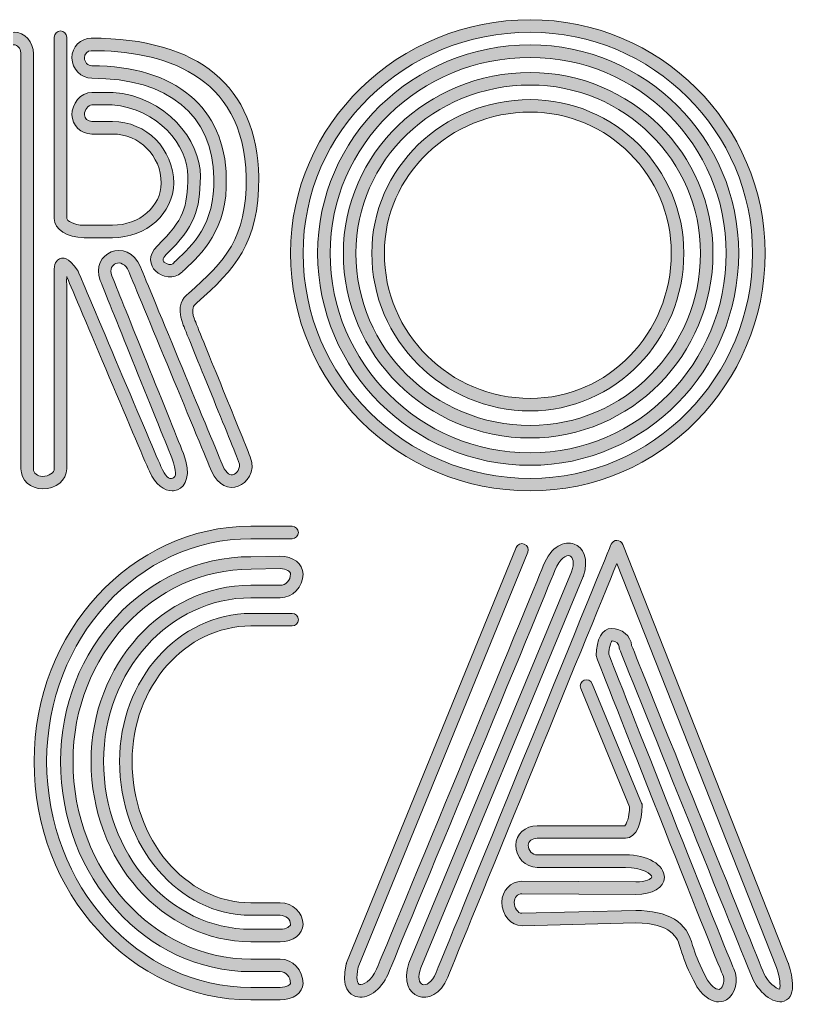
# Model space of a CAD drawing. Header units: inches. Extents: x 35 to 175, y -89 to -7.
# Drawn here: x 151.12 to 175.13, y -74.04 to -43.65 of the extents above; entities that cross this region are included whole.
import ezdxf

# ---------------------------------------------------------------- set-up
doc = ezdxf.new("R2010")
doc.units = ezdxf.units.IN
doc.header["$MEASUREMENT"] = 0
doc.layers.add('Livello 2', color=7, linetype='Continuous')

msp = doc.modelspace()

# ---------------------------------------------------------------- hatches: boundary and pattern name
at = {"layer": 'Livello 2', "true_color": 0x1c1c1b}
h = msp.add_hatch(color=250, dxfattribs=at)
h.dxf.hatch_style = 2
edge = h.paths.add_edge_path()
edge.add_spline(control_points=[(166.863, -58.18), (162.786, -58.18), (159.47, -54.891), (159.47, -50.849), (159.47, -46.879), (162.786, -43.649), (166.863, -43.649), (170.857, -43.649), (174.106, -46.879), (174.106, -50.849), (174.106, -54.891), (170.857, -58.18), (166.863, -58.18)], knot_values=[0, 0, 0, 0, 1, 1, 1, 2, 2, 2, 3, 3, 3, 4, 4, 4, 4], degree=3, periodic=1)
edge = h.paths.add_edge_path()
edge.add_spline(control_points=[(166.863, -44.035), (162.999, -44.035), (159.856, -47.092), (159.856, -50.849), (159.856, -54.679), (162.999, -57.794), (166.863, -57.794), (170.644, -57.794), (173.72, -54.679), (173.72, -50.849), (173.72, -47.092), (170.644, -44.035), (166.863, -44.035)], knot_values=[0, 0, 0, 0, 1, 1, 1, 2, 2, 2, 3, 3, 3, 4, 4, 4, 4], degree=3, periodic=1)
h = msp.add_hatch(color=250, dxfattribs=at)
h.dxf.hatch_style = 2
edge = h.paths.add_edge_path()
edge.add_spline(control_points=[(155.822, -58.179), (155.582, -58.179), (155.299, -57.994), (155.118, -57.577), (154.788, -56.818), (152.71, -51.906), (152.57, -51.574), (152.569, -51.572), (152.568, -51.571), (152.567, -51.569), (152.565, -51.803), (152.569, -51.905), (152.569, -51.906), (152.569, -51.906), (152.569, -57.5), (152.569, -57.5), (152.569, -57.847), (152.24, -58.119), (151.819, -58.119), (151.453, -58.119), (151.155, -57.842), (151.155, -57.501), (151.155, -57.501), (151.155, -44.68), (151.155, -44.68), (151.155, -44.677), (151.155, -44.673), (151.155, -44.67), (151.142, -44.531), (151.051, -44.42), (150.944, -44.42), (150.786, -44.42), (150.657, -44.547), (150.657, -44.704), (150.657, -44.704), (150.657, -57.501), (150.657, -57.501), (150.657, -57.843), (150.32, -58.12), (149.907, -58.12), (149.541, -58.12), (149.243, -57.843), (149.243, -57.501), (149.243, -57.501), (149.243, -44.217), (149.243, -44.217), (149.243, -44.111), (149.329, -44.024), (149.436, -44.024), (149.542, -44.024), (149.628, -44.111), (149.628, -44.217), (149.628, -44.217), (149.628, -57.501), (149.628, -57.501), (149.628, -57.63), (149.753, -57.735), (149.907, -57.735), (150.122, -57.735), (150.271, -57.612), (150.271, -57.501), (150.271, -57.501), (150.271, -44.685), (150.271, -44.685), (150.271, -44.678), (150.272, -44.671), (150.273, -44.663), (150.294, -44.313), (150.587, -44.034), (150.944, -44.034), (151.274, -44.034), (151.543, -44.335), (151.543, -44.704), (151.543, -44.713), (151.542, -44.722), (151.541, -44.731), (151.541, -44.731), (151.541, -57.5), (151.541, -57.5), (151.541, -57.629), (151.666, -57.733), (151.819, -57.733), (152.034, -57.733), (152.183, -57.611), (152.183, -57.501), (152.183, -57.501), (152.183, -51.914), (152.183, -51.914), (152.183, -51.914), (152.183, -51.914), (152.183, -51.914), (152.183, -51.914), (152.177, -51.746), (152.183, -51.343), (152.187, -51.116), (152.291, -51.038), (152.377, -51.013), (152.436, -50.996), (152.615, -50.943), (152.901, -51.375), (152.907, -51.385), (152.913, -51.395), (152.918, -51.406), (152.94, -51.458), (155.133, -56.643), (155.472, -57.424), (155.608, -57.737), (155.725, -57.838), (155.84, -57.791), (155.947, -57.747), (155.971, -57.585), (155.806, -57.166), (155.602, -56.647), (155.087, -55.371), (154.589, -54.138), (154.143, -53.035), (153.722, -51.993), (153.604, -51.691), (153.439, -51.267), (153.647, -50.927), (153.937, -50.811), (154.241, -50.689), (154.649, -50.808), (154.841, -51.272), (155.13, -51.972), (157.125, -56.787), (157.391, -57.427), (157.485, -57.654), (157.636, -57.711), (157.713, -57.68), (157.794, -57.646), (157.959, -57.495), (157.869, -57.271), (157.726, -56.911), (157.336, -55.953), (156.958, -55.026), (156.575, -54.084), (156.213, -53.194), (156.148, -53.025), (155.927, -52.454), (156.192, -52.199), (156.277, -52.135), (156.277, -52.135), (156.321, -52.095), (156.321, -52.095), (157.474, -51.074), (158.106, -50.399), (158.106, -48.511), (158.033, -45.282), (155.466, -44.604), (153.325, -44.604), (153.209, -44.604), (153.115, -44.704), (153.115, -44.828), (153.115, -44.961), (153.218, -45.069), (153.345, -45.069), (155.91, -45.069), (157.459, -46.363), (157.489, -48.531), (157.552, -50.104), (156.688, -50.908), (156.224, -51.34), (156.181, -51.38), (156.142, -51.417), (156.107, -51.45), (155.881, -51.671), (155.5, -51.599), (155.301, -51.396), (155.137, -51.229), (155.055, -50.925), (155.365, -50.618), (156.193, -49.796), (156.288, -49.458), (156.304, -48.477), (156.319, -47.523), (155.367, -46.386), (153.974, -46.276), (153.974, -46.276), (153.345, -46.276), (153.345, -46.276), (153.235, -46.276), (153.115, -46.435), (153.115, -46.58), (153.115, -46.695), (153.218, -46.789), (153.345, -46.789), (153.345, -46.789), (153.981, -46.789), (153.981, -46.789), (155.021, -46.789), (155.868, -47.64), (155.868, -48.687), (155.868, -49.616), (155.021, -50.372), (153.981, -50.372), (153.981, -50.372), (153.104, -50.372), (153.104, -50.372), (152.579, -50.372), (152.183, -50.115), (152.183, -49.775), (152.183, -49.775), (152.183, -44.188), (152.183, -44.188), (152.183, -44.082), (152.27, -43.995), (152.376, -43.995), (152.483, -43.995), (152.569, -44.082), (152.569, -44.188), (152.569, -44.188), (152.569, -49.775), (152.569, -49.775), (152.569, -49.847), (152.777, -49.987), (153.104, -49.987), (153.104, -49.987), (153.981, -49.987), (153.981, -49.987), (154.809, -49.987), (155.482, -49.404), (155.482, -48.687), (155.482, -47.853), (154.809, -47.174), (153.981, -47.174), (153.981, -47.174), (153.345, -47.174), (153.345, -47.174), (153.005, -47.174), (152.729, -46.907), (152.729, -46.58), (152.729, -46.254), (152.992, -45.89), (153.345, -45.89), (153.345, -45.89), (153.981, -45.89), (153.981, -45.89), (153.986, -45.89), (153.991, -45.89), (153.996, -45.89), (155.606, -46.014), (156.708, -47.356), (156.689, -48.483), (156.672, -49.558), (156.531, -50.004), (155.637, -50.891), (155.489, -51.038), (155.552, -51.102), (155.576, -51.126), (155.652, -51.203), (155.792, -51.219), (155.838, -51.174), (155.875, -51.139), (155.916, -51.1), (155.962, -51.058), (156.41, -50.641), (157.16, -49.942), (157.103, -48.541), (157.076, -46.578), (155.706, -45.455), (153.345, -45.455), (153.005, -45.455), (152.729, -45.174), (152.729, -44.828), (152.729, -44.491), (152.996, -44.218), (153.325, -44.218), (156.642, -44.218), (158.428, -45.701), (158.492, -48.507), (158.492, -50.573), (157.763, -51.332), (156.577, -52.384), (156.577, -52.384), (156.526, -52.429), (156.526, -52.429), (156.512, -52.442), (156.378, -52.55), (156.507, -52.886), (156.572, -53.052), (156.933, -53.94), (157.316, -54.88), (157.693, -55.808), (158.084, -56.767), (158.227, -57.128), (158.418, -57.608), (158.108, -57.935), (157.858, -58.037), (157.595, -58.144), (157.218, -58.018), (157.034, -57.575), (156.769, -56.935), (154.774, -52.12), (154.484, -51.419), (154.383, -51.175), (154.208, -51.118), (154.081, -51.169), (153.975, -51.211), (153.88, -51.337), (153.964, -51.551), (154.081, -51.851), (154.501, -52.892), (154.946, -53.994), (155.445, -55.228), (155.96, -56.504), (156.165, -57.025), (156.427, -57.691), (156.233, -58.046), (155.987, -58.147), (155.936, -58.168), (155.88, -58.179), (155.822, -58.179)], knot_values=[0, 0, 0, 0, 1, 1, 1, 2, 2, 2, 3, 3, 3, 4, 4, 4, 5, 5, 5, 6, 6, 6, 7, 7, 7, 8, 8, 8, 9, 9, 9, 10, 10, 10, 11, 11, 11, 12, 12, 12, 13, 13, 13, 14, 14, 14, 15, 15, 15, 16, 16, 16, 17, 17, 17, 18, 18, 18, 19, 19, 19, 20, 20, 20, 21, 21, 21, 22, 22, 22, 23, 23, 23, 24, 24, 24, 25, 25, 25, 26, 26, 26, 27, 27, 27, 28, 28, 28, 29, 29, 29, 30, 30, 30, 31, 31, 31, 32, 32, 32, 33, 33, 33, 34, 34, 34, 35, 35, 35, 36, 36, 36, 37, 37, 37, 38, 38, 38, 39, 39, 39, 40, 40, 40, 41, 41, 41, 42, 42, 42, 43, 43, 43, 44, 44, 44, 45, 45, 45, 46, 46, 46, 47, 47, 47, 48, 48, 48, 49, 49, 49, 50, 50, 50, 51, 51, 51, 52, 52, 52, 53, 53, 53, 54, 54, 54, 55, 55, 55, 56, 56, 56, 57, 57, 57, 58, 58, 58, 59, 59, 59, 60, 60, 60, 61, 61, 61, 62, 62, 62, 63, 63, 63, 64, 64, 64, 65, 65, 65, 66, 66, 66, 67, 67, 67, 68, 68, 68, 69, 69, 69, 70, 70, 70, 71, 71, 71, 72, 72, 72, 73, 73, 73, 74, 74, 74, 75, 75, 75, 76, 76, 76, 77, 77, 77, 78, 78, 78, 79, 79, 79, 80, 80, 80, 81, 81, 81, 82, 82, 82, 83, 83, 83, 84, 84, 84, 85, 85, 85, 86, 86, 86, 87, 87, 87, 88, 88, 88, 89, 89, 89, 90, 90, 90, 91, 91, 91, 92, 92, 92, 93, 93, 93, 94, 94, 94, 95, 95, 95, 96, 96, 96, 97, 97, 97, 98, 98, 98, 99, 99, 99, 100, 100, 100, 101, 101, 101, 102, 102, 102, 103, 103, 103, 104, 104, 104, 104], degree=3, periodic=1)
h = msp.add_hatch(color=250, dxfattribs=at)
h.dxf.hatch_style = 2
edge = h.paths.add_edge_path()
edge.add_spline(control_points=[(166.863, -57.392), (163.247, -57.392), (160.306, -54.457), (160.306, -50.849), (160.306, -47.308), (163.247, -44.426), (166.863, -44.426), (170.408, -44.426), (173.291, -47.308), (173.291, -50.849), (173.291, -54.457), (170.408, -57.392), (166.863, -57.392)], knot_values=[0, 0, 0, 0, 1, 1, 1, 2, 2, 2, 3, 3, 3, 4, 4, 4, 4], degree=3, periodic=1)
edge = h.paths.add_edge_path()
edge.add_spline(control_points=[(166.863, -44.812), (163.46, -44.812), (160.692, -47.52), (160.692, -50.849), (160.692, -54.244), (163.46, -57.007), (166.863, -57.007), (170.195, -57.007), (172.906, -54.244), (172.906, -50.849), (172.906, -47.52), (170.195, -44.812), (166.863, -44.812)], knot_values=[0, 0, 0, 0, 1, 1, 1, 2, 2, 2, 3, 3, 3, 4, 4, 4, 4], degree=3, periodic=1)
h = msp.add_hatch(color=250, dxfattribs=at)
h.dxf.hatch_style = 2
edge = h.paths.add_edge_path()
edge.add_spline(control_points=[(166.863, -56.549), (163.685, -56.549), (161.099, -53.992), (161.099, -50.849), (161.099, -47.777), (163.685, -45.278), (166.863, -45.278), (169.97, -45.278), (172.498, -47.777), (172.498, -50.849), (172.498, -53.992), (169.97, -56.549), (166.863, -56.549)], knot_values=[0, 0, 0, 0, 1, 1, 1, 2, 2, 2, 3, 3, 3, 4, 4, 4, 4], degree=3, periodic=1)
edge = h.paths.add_edge_path()
edge.add_spline(control_points=[(166.863, -45.664), (163.897, -45.664), (161.484, -47.99), (161.484, -50.849), (161.484, -53.779), (163.897, -56.163), (166.863, -56.163), (169.758, -56.163), (172.113, -53.779), (172.113, -50.849), (172.113, -47.99), (169.758, -45.664), (166.863, -45.664)], knot_values=[0, 0, 0, 0, 1, 1, 1, 2, 2, 2, 3, 3, 3, 4, 4, 4, 4], degree=3, periodic=1)
h = msp.add_hatch(color=250, dxfattribs=at)
h.dxf.hatch_style = 2
edge = h.paths.add_edge_path()
edge.add_spline(control_points=[(166.863, -55.713), (164.169, -55.713), (161.977, -53.531), (161.977, -50.849), (161.977, -48.238), (164.169, -46.114), (166.863, -46.114), (169.474, -46.114), (171.598, -48.238), (171.598, -50.849), (171.598, -53.531), (169.474, -55.713), (166.863, -55.713)], knot_values=[0, 0, 0, 0, 1, 1, 1, 2, 2, 2, 3, 3, 3, 4, 4, 4, 4], degree=3, periodic=1)
edge = h.paths.add_edge_path()
edge.add_spline(control_points=[(166.863, -46.499), (164.382, -46.499), (162.363, -48.451), (162.363, -50.849), (162.363, -53.319), (164.382, -55.328), (166.863, -55.328), (169.261, -55.328), (171.213, -53.319), (171.213, -50.849), (171.213, -48.451), (169.261, -46.499), (166.863, -46.499)], knot_values=[0, 0, 0, 0, 1, 1, 1, 2, 2, 2, 3, 3, 3, 4, 4, 4, 4], degree=3, periodic=1)
h = msp.add_hatch(color=250, dxfattribs=at)
h.dxf.hatch_style = 2
edge = h.paths.add_edge_path()
edge.add_spline(control_points=[(159.149, -73.879), (159.149, -73.879), (158.249, -73.879), (158.249, -73.879), (154.562, -73.879), (151.563, -70.579), (151.563, -66.524), (151.563, -62.524), (154.562, -59.271), (158.249, -59.271), (158.249, -59.271), (159.518, -59.271), (159.518, -59.271), (159.624, -59.271), (159.711, -59.357), (159.711, -59.463), (159.711, -59.57), (159.624, -59.656), (159.518, -59.656), (159.518, -59.656), (158.249, -59.656), (158.249, -59.656), (154.775, -59.656), (151.949, -62.737), (151.949, -66.524), (151.949, -70.367), (154.775, -73.493), (158.249, -73.493), (158.249, -73.493), (159.149, -73.493), (159.149, -73.493), (159.363, -73.493), (159.47, -73.396), (159.47, -73.374), (159.47, -73.171), (159.326, -73.006), (159.149, -73.006), (159.149, -73.006), (158.249, -73.006), (158.249, -73.006), (155.011, -73.006), (152.377, -70.096), (152.377, -66.519), (152.377, -63.04), (155.011, -60.21), (158.249, -60.21), (158.249, -60.21), (159.145, -60.191), (159.145, -60.191), (159.545, -60.191), (159.856, -60.434), (159.856, -60.744), (159.856, -61.148), (159.539, -61.478), (159.149, -61.478), (159.149, -61.478), (158.249, -61.478), (158.249, -61.478), (155.744, -61.478), (153.706, -63.739), (153.706, -66.519), (153.706, -69.375), (155.744, -71.699), (158.249, -71.699), (158.249, -71.699), (159.149, -71.699), (159.149, -71.699), (159.348, -71.699), (159.47, -71.602), (159.47, -71.549), (159.47, -71.395), (159.326, -71.27), (159.149, -71.27), (159.149, -71.27), (158.249, -71.27), (158.249, -71.27), (156.016, -71.27), (154.199, -69.139), (154.199, -66.519), (154.199, -64.005), (156.016, -61.96), (158.249, -61.96), (158.249, -61.96), (159.518, -61.96), (159.518, -61.96), (159.624, -61.96), (159.711, -62.046), (159.711, -62.153), (159.711, -62.259), (159.624, -62.345), (159.518, -62.345), (159.518, -62.345), (158.249, -62.345), (158.249, -62.345), (156.228, -62.345), (154.584, -64.218), (154.584, -66.519), (154.584, -68.926), (156.228, -70.885), (158.249, -70.885), (158.249, -70.885), (159.149, -70.885), (159.149, -70.885), (159.539, -70.885), (159.856, -71.183), (159.856, -71.549), (159.856, -71.849), (159.545, -72.085), (159.149, -72.085), (159.149, -72.085), (158.249, -72.085), (158.249, -72.085), (155.531, -72.085), (153.32, -69.588), (153.32, -66.519), (153.32, -63.526), (155.531, -61.092), (158.249, -61.092), (158.249, -61.092), (159.149, -61.092), (159.149, -61.092), (159.326, -61.092), (159.47, -60.936), (159.47, -60.744), (159.47, -60.676), (159.345, -60.577), (159.149, -60.577), (159.149, -60.577), (158.253, -60.595), (158.253, -60.595), (155.224, -60.595), (152.763, -63.253), (152.763, -66.519), (152.763, -69.883), (155.224, -72.62), (158.249, -72.62), (158.249, -72.62), (159.149, -72.62), (159.149, -72.62), (159.539, -72.62), (159.856, -72.958), (159.856, -73.374), (159.856, -73.657), (159.545, -73.879), (159.149, -73.879)], knot_values=[0, 0, 0, 0, 1, 1, 1, 2, 2, 2, 3, 3, 3, 4, 4, 4, 5, 5, 5, 6, 6, 6, 7, 7, 7, 8, 8, 8, 9, 9, 9, 10, 10, 10, 11, 11, 11, 12, 12, 12, 13, 13, 13, 14, 14, 14, 15, 15, 15, 16, 16, 16, 17, 17, 17, 18, 18, 18, 19, 19, 19, 20, 20, 20, 21, 21, 21, 22, 22, 22, 23, 23, 23, 24, 24, 24, 25, 25, 25, 26, 26, 26, 27, 27, 27, 28, 28, 28, 29, 29, 29, 30, 30, 30, 31, 31, 31, 32, 32, 32, 33, 33, 33, 34, 34, 34, 35, 35, 35, 36, 36, 36, 37, 37, 37, 38, 38, 38, 39, 39, 39, 40, 40, 40, 41, 41, 41, 42, 42, 42, 43, 43, 43, 44, 44, 44, 45, 45, 45, 46, 46, 46, 47, 47, 47, 48, 48, 48, 48], degree=3, periodic=1)
h = msp.add_hatch(color=250, dxfattribs=at)
h.dxf.hatch_style = 2
edge = h.paths.add_edge_path()
edge.add_spline(control_points=[(172.671, -73.938), (172.498, -73.938), (172.26, -73.849), (172.007, -73.483), (172.003, -73.476), (171.999, -73.47), (171.995, -73.463), (171.699, -72.897), (171.642, -72.729), (171.538, -72.423), (171.538, -72.423), (171.502, -72.319), (171.502, -72.319), (171.499, -72.312), (171.497, -72.305), (171.496, -72.297), (171.421, -71.958), (171.197, -71.506), (170.12, -71.506), (170.12, -71.506), (166.61, -71.592), (166.61, -71.592), (166.263, -71.592), (165.984, -71.265), (165.984, -70.863), (165.984, -70.509), (166.263, -70.22), (166.606, -70.22), (166.606, -70.22), (170.121, -70.242), (170.121, -70.242), (170.422, -70.242), (170.596, -70.138), (170.614, -70.096), (170.613, -69.999), (170.325, -69.792), (169.798, -69.792), (169.798, -69.792), (167.077, -69.792), (167.077, -69.792), (166.711, -69.792), (166.413, -69.484), (166.413, -69.106), (166.413, -68.775), (166.711, -68.506), (167.077, -68.506), (167.077, -68.506), (169.781, -68.506), (169.781, -68.506), (169.827, -68.462), (169.92, -68.258), (169.927, -67.922), (169.927, -67.922), (168.42, -64.273), (168.42, -64.273), (168.38, -64.174), (168.426, -64.062), (168.525, -64.021), (168.624, -63.98), (168.736, -64.027), (168.777, -64.126), (168.777, -64.126), (170.298, -67.811), (170.298, -67.811), (170.308, -67.834), (170.313, -67.859), (170.313, -67.885), (170.313, -68.37), (170.152, -68.892), (169.798, -68.892), (169.798, -68.892), (167.077, -68.892), (167.077, -68.892), (166.926, -68.892), (166.798, -68.99), (166.798, -69.106), (166.798, -69.272), (166.923, -69.406), (167.077, -69.406), (167.077, -69.406), (169.798, -69.406), (169.798, -69.406), (170.482, -69.406), (170.998, -69.707), (170.998, -70.105), (170.998, -70.408), (170.629, -70.628), (170.12, -70.628), (170.12, -70.628), (166.604, -70.606), (166.604, -70.606), (166.476, -70.606), (166.37, -70.722), (166.37, -70.863), (166.37, -71.049), (166.478, -71.206), (166.606, -71.206), (166.606, -71.206), (170.115, -71.12), (170.115, -71.12), (171.118, -71.12), (171.707, -71.485), (171.87, -72.204), (171.87, -72.204), (171.903, -72.299), (171.903, -72.299), (172.003, -72.593), (172.054, -72.742), (172.332, -73.273), (172.48, -73.486), (172.632, -73.592), (172.719, -73.541), (172.811, -73.488), (172.883, -73.275), (172.795, -73.088), (172.57, -72.612), (169.061, -63.706), (168.912, -63.327), (168.903, -63.304), (168.898, -63.28), (168.898, -63.256), (168.898, -62.764), (169.088, -62.421), (169.359, -62.421), (169.692, -62.421), (169.966, -62.655), (169.99, -62.952), (170.23, -63.55), (173.843, -72.527), (174.069, -73.06), (174.179, -73.321), (174.449, -73.538), (174.552, -73.552), (174.568, -73.509), (174.6, -73.346), (174.459, -72.877), (174.459, -72.877), (169.532, -60.417), (169.532, -60.417), (168.65, -62.574), (164.837, -71.907), (164.317, -73.182), (164.102, -73.711), (163.696, -73.876), (163.405, -73.767), (163.127, -73.663), (162.932, -73.308), (163.123, -72.75), (163.123, -72.75), (168.139, -60.676), (168.139, -60.676), (168.23, -60.402), (168.179, -60.217), (168.085, -60.183), (167.983, -60.145), (167.769, -60.26), (167.621, -60.635), (167.262, -61.539), (162.854, -72.182), (162.476, -73.081), (162.265, -73.583), (161.826, -73.886), (161.475, -73.769), (161.327, -73.72), (161.003, -73.524), (161.19, -72.767), (161.192, -72.758), (161.195, -72.749), (161.199, -72.74), (161.199, -72.74), (166.427, -59.926), (166.427, -59.926), (166.467, -59.828), (166.58, -59.78), (166.678, -59.821), (166.777, -59.861), (166.824, -59.973), (166.784, -60.072), (166.784, -60.072), (161.561, -72.873), (161.561, -72.873), (161.476, -73.225), (161.536, -73.383), (161.597, -73.403), (161.693, -73.435), (161.967, -73.298), (162.121, -72.931), (162.498, -72.033), (166.904, -61.396), (167.262, -60.493), (167.505, -59.88), (167.927, -59.714), (168.217, -59.82), (168.482, -59.917), (168.683, -60.266), (168.503, -60.805), (168.501, -60.809), (168.5, -60.813), (168.498, -60.818), (168.498, -60.818), (163.484, -72.887), (163.484, -72.887), (163.386, -73.173), (163.437, -73.368), (163.54, -73.406), (163.637, -73.442), (163.831, -73.352), (163.96, -73.037), (164.548, -71.594), (169.356, -59.827), (169.356, -59.827), (169.386, -59.754), (169.456, -59.707), (169.535, -59.707), (169.535, -59.707), (169.535, -59.707), (169.536, -59.707), (169.615, -59.707), (169.685, -59.756), (169.714, -59.829), (169.714, -59.829), (174.82, -72.742), (174.82, -72.742), (174.822, -72.747), (174.824, -72.752), (174.826, -72.757), (174.901, -73.005), (175.128, -73.759), (174.694, -73.916), (174.338, -74.045), (173.869, -73.576), (173.714, -73.21), (173.48, -72.658), (169.777, -63.457), (169.619, -63.066), (169.61, -63.043), (169.605, -63.018), (169.605, -62.994), (169.605, -62.899), (169.507, -62.817), (169.384, -62.807), (169.347, -62.853), (169.29, -63.001), (169.285, -63.221), (169.532, -63.848), (172.932, -72.473), (173.144, -72.924), (173.306, -73.267), (173.197, -73.711), (172.912, -73.875), (172.869, -73.9), (172.784, -73.938), (172.671, -73.938)], knot_values=[0, 0, 0, 0, 1, 1, 1, 2, 2, 2, 3, 3, 3, 4, 4, 4, 5, 5, 5, 6, 6, 6, 7, 7, 7, 8, 8, 8, 9, 9, 9, 10, 10, 10, 11, 11, 11, 12, 12, 12, 13, 13, 13, 14, 14, 14, 15, 15, 15, 16, 16, 16, 17, 17, 17, 18, 18, 18, 19, 19, 19, 20, 20, 20, 21, 21, 21, 22, 22, 22, 23, 23, 23, 24, 24, 24, 25, 25, 25, 26, 26, 26, 27, 27, 27, 28, 28, 28, 29, 29, 29, 30, 30, 30, 31, 31, 31, 32, 32, 32, 33, 33, 33, 34, 34, 34, 35, 35, 35, 36, 36, 36, 37, 37, 37, 38, 38, 38, 39, 39, 39, 40, 40, 40, 41, 41, 41, 42, 42, 42, 43, 43, 43, 44, 44, 44, 45, 45, 45, 46, 46, 46, 47, 47, 47, 48, 48, 48, 49, 49, 49, 50, 50, 50, 51, 51, 51, 52, 52, 52, 53, 53, 53, 54, 54, 54, 55, 55, 55, 56, 56, 56, 57, 57, 57, 58, 58, 58, 59, 59, 59, 60, 60, 60, 61, 61, 61, 62, 62, 62, 63, 63, 63, 64, 64, 64, 65, 65, 65, 66, 66, 66, 67, 67, 67, 68, 68, 68, 69, 69, 69, 70, 70, 70, 71, 71, 71, 72, 72, 72, 73, 73, 73, 74, 74, 74, 75, 75, 75, 76, 76, 76, 77, 77, 77, 78, 78, 78, 79, 79, 79, 80, 80, 80, 81, 81, 81, 82, 82, 82, 83, 83, 83, 84, 84, 84, 84], degree=3, periodic=1)

# ---------------------------------------------------------------- linework, layer by layer
at = {"layer": 'Livello 2', "lineweight": 0}
for points, knots in [([(166.863, -58.18), (162.786, -58.18), (159.47, -54.891), (159.47, -50.849), (159.47, -46.879), (162.786, -43.649), (166.863, -43.649), (170.857, -43.649), (174.106, -46.879), (174.106, -50.849), (174.106, -54.891), (170.857, -58.18), (166.863, -58.18)], [0, 0, 0, 0, 1, 1, 1, 2, 2, 2, 3, 3, 3, 4, 4, 4, 4]), ([(155.822, -58.179), (155.582, -58.179), (155.299, -57.994), (155.118, -57.577), (154.788, -56.818), (152.71, -51.906), (152.57, -51.574), (152.569, -51.572), (152.568, -51.571), (152.567, -51.569), (152.565, -51.803), (152.569, -51.905), (152.569, -51.906), (152.569, -51.906), (152.569, -57.5), (152.569, -57.5), (152.569, -57.847), (152.24, -58.119), (151.819, -58.119), (151.453, -58.119), (151.155, -57.842), (151.155, -57.501), (151.155, -57.501), (151.155, -44.68), (151.155, -44.68), (151.155, -44.677), (151.155, -44.673), (151.155, -44.67), (151.142, -44.531), (151.051, -44.42), (150.944, -44.42), (150.786, -44.42), (150.657, -44.547), (150.657, -44.704), (150.657, -44.704), (150.657, -57.501), (150.657, -57.501), (150.657, -57.843), (150.32, -58.12), (149.907, -58.12), (149.541, -58.12), (149.243, -57.843), (149.243, -57.501), (149.243, -57.501), (149.243, -44.217), (149.243, -44.217), (149.243, -44.111), (149.329, -44.024), (149.436, -44.024), (149.542, -44.024), (149.628, -44.111), (149.628, -44.217), (149.628, -44.217), (149.628, -57.501), (149.628, -57.501), (149.628, -57.63), (149.753, -57.735), (149.907, -57.735), (150.122, -57.735), (150.271, -57.612), (150.271, -57.501), (150.271, -57.501), (150.271, -44.685), (150.271, -44.685), (150.271, -44.678), (150.272, -44.671), (150.273, -44.663), (150.294, -44.313), (150.587, -44.034), (150.944, -44.034), (151.274, -44.034), (151.543, -44.335), (151.543, -44.704), (151.543, -44.713), (151.542, -44.722), (151.541, -44.731), (151.541, -44.731), (151.541, -57.5), (151.541, -57.5), (151.541, -57.629), (151.666, -57.733), (151.819, -57.733), (152.034, -57.733), (152.183, -57.611), (152.183, -57.501), (152.183, -57.501), (152.183, -51.914), (152.183, -51.914), (152.183, -51.914), (152.183, -51.914), (152.183, -51.914), (152.183, -51.914), (152.177, -51.746), (152.183, -51.343), (152.187, -51.116), (152.291, -51.038), (152.377, -51.013), (152.436, -50.996), (152.615, -50.943), (152.901, -51.375), (152.907, -51.385), (152.913, -51.395), (152.918, -51.406), (152.94, -51.458), (155.133, -56.643), (155.472, -57.424), (155.608, -57.737), (155.725, -57.838), (155.84, -57.791), (155.947, -57.747), (155.971, -57.585), (155.806, -57.166), (155.602, -56.647), (155.087, -55.371), (154.589, -54.138), (154.143, -53.035), (153.722, -51.993), (153.604, -51.691), (153.439, -51.267), (153.647, -50.927), (153.937, -50.811), (154.241, -50.689), (154.649, -50.808), (154.841, -51.272), (155.13, -51.972), (157.125, -56.787), (157.391, -57.427), (157.485, -57.654), (157.636, -57.711), (157.713, -57.68), (157.794, -57.646), (157.959, -57.495), (157.869, -57.271), (157.726, -56.911), (157.336, -55.953), (156.958, -55.026), (156.575, -54.084), (156.213, -53.194), (156.148, -53.025), (155.927, -52.454), (156.192, -52.199), (156.277, -52.135), (156.277, -52.135), (156.321, -52.095), (156.321, -52.095), (157.474, -51.074), (158.106, -50.399), (158.106, -48.511), (158.033, -45.282), (155.466, -44.604), (153.325, -44.604), (153.209, -44.604), (153.115, -44.704), (153.115, -44.828), (153.115, -44.961), (153.218, -45.069), (153.345, -45.069), (155.91, -45.069), (157.459, -46.363), (157.489, -48.531), (157.552, -50.104), (156.688, -50.908), (156.224, -51.34), (156.181, -51.38), (156.142, -51.417), (156.107, -51.45), (155.881, -51.671), (155.5, -51.599), (155.301, -51.396), (155.137, -51.229), (155.055, -50.925), (155.365, -50.618), (156.193, -49.796), (156.288, -49.458), (156.304, -48.477), (156.319, -47.523), (155.367, -46.386), (153.974, -46.276), (153.974, -46.276), (153.345, -46.276), (153.345, -46.276), (153.235, -46.276), (153.115, -46.435), (153.115, -46.58), (153.115, -46.695), (153.218, -46.789), (153.345, -46.789), (153.345, -46.789), (153.981, -46.789), (153.981, -46.789), (155.021, -46.789), (155.868, -47.64), (155.868, -48.687), (155.868, -49.616), (155.021, -50.372), (153.981, -50.372), (153.981, -50.372), (153.104, -50.372), (153.104, -50.372), (152.579, -50.372), (152.183, -50.115), (152.183, -49.775), (152.183, -49.775), (152.183, -44.188), (152.183, -44.188), (152.183, -44.082), (152.27, -43.995), (152.376, -43.995), (152.483, -43.995), (152.569, -44.082), (152.569, -44.188), (152.569, -44.188), (152.569, -49.775), (152.569, -49.775), (152.569, -49.847), (152.777, -49.987), (153.104, -49.987), (153.104, -49.987), (153.981, -49.987), (153.981, -49.987), (154.809, -49.987), (155.482, -49.404), (155.482, -48.687), (155.482, -47.853), (154.809, -47.174), (153.981, -47.174), (153.981, -47.174), (153.345, -47.174), (153.345, -47.174), (153.005, -47.174), (152.729, -46.907), (152.729, -46.58), (152.729, -46.254), (152.992, -45.89), (153.345, -45.89), (153.345, -45.89), (153.981, -45.89), (153.981, -45.89), (153.986, -45.89), (153.991, -45.89), (153.996, -45.89), (155.606, -46.014), (156.708, -47.356), (156.689, -48.483), (156.672, -49.558), (156.531, -50.004), (155.637, -50.891), (155.489, -51.038), (155.552, -51.102), (155.576, -51.126), (155.652, -51.203), (155.792, -51.219), (155.838, -51.174), (155.875, -51.139), (155.916, -51.1), (155.962, -51.058), (156.41, -50.641), (157.16, -49.942), (157.103, -48.541), (157.076, -46.578), (155.706, -45.455), (153.345, -45.455), (153.005, -45.455), (152.729, -45.174), (152.729, -44.828), (152.729, -44.491), (152.996, -44.218), (153.325, -44.218), (156.642, -44.218), (158.428, -45.701), (158.492, -48.507), (158.492, -50.573), (157.763, -51.332), (156.577, -52.384), (156.577, -52.384), (156.526, -52.429), (156.526, -52.429), (156.512, -52.442), (156.378, -52.55), (156.507, -52.886), (156.572, -53.052), (156.933, -53.94), (157.316, -54.88), (157.693, -55.808), (158.084, -56.767), (158.227, -57.128), (158.418, -57.608), (158.108, -57.935), (157.858, -58.037), (157.595, -58.144), (157.218, -58.018), (157.034, -57.575), (156.769, -56.935), (154.774, -52.12), (154.484, -51.419), (154.383, -51.175), (154.208, -51.118), (154.081, -51.169), (153.975, -51.211), (153.88, -51.337), (153.964, -51.551), (154.081, -51.851), (154.501, -52.892), (154.946, -53.994), (155.445, -55.228), (155.96, -56.504), (156.165, -57.025), (156.427, -57.691), (156.233, -58.046), (155.987, -58.147), (155.936, -58.168), (155.88, -58.179), (155.822, -58.179)], [0, 0, 0, 0, 1, 1, 1, 2, 2, 2, 3, 3, 3, 4, 4, 4, 5, 5, 5, 6, 6, 6, 7, 7, 7, 8, 8, 8, 9, 9, 9, 10, 10, 10, 11, 11, 11, 12, 12, 12, 13, 13, 13, 14, 14, 14, 15, 15, 15, 16, 16, 16, 17, 17, 17, 18, 18, 18, 19, 19, 19, 20, 20, 20, 21, 21, 21, 22, 22, 22, 23, 23, 23, 24, 24, 24, 25, 25, 25, 26, 26, 26, 27, 27, 27, 28, 28, 28, 29, 29, 29, 30, 30, 30, 31, 31, 31, 32, 32, 32, 33, 33, 33, 34, 34, 34, 35, 35, 35, 36, 36, 36, 37, 37, 37, 38, 38, 38, 39, 39, 39, 40, 40, 40, 41, 41, 41, 42, 42, 42, 43, 43, 43, 44, 44, 44, 45, 45, 45, 46, 46, 46, 47, 47, 47, 48, 48, 48, 49, 49, 49, 50, 50, 50, 51, 51, 51, 52, 52, 52, 53, 53, 53, 54, 54, 54, 55, 55, 55, 56, 56, 56, 57, 57, 57, 58, 58, 58, 59, 59, 59, 60, 60, 60, 61, 61, 61, 62, 62, 62, 63, 63, 63, 64, 64, 64, 65, 65, 65, 66, 66, 66, 67, 67, 67, 68, 68, 68, 69, 69, 69, 70, 70, 70, 71, 71, 71, 72, 72, 72, 73, 73, 73, 74, 74, 74, 75, 75, 75, 76, 76, 76, 77, 77, 77, 78, 78, 78, 79, 79, 79, 80, 80, 80, 81, 81, 81, 82, 82, 82, 83, 83, 83, 84, 84, 84, 85, 85, 85, 86, 86, 86, 87, 87, 87, 88, 88, 88, 89, 89, 89, 90, 90, 90, 91, 91, 91, 92, 92, 92, 93, 93, 93, 94, 94, 94, 95, 95, 95, 96, 96, 96, 97, 97, 97, 98, 98, 98, 99, 99, 99, 100, 100, 100, 101, 101, 101, 102, 102, 102, 103, 103, 103, 104, 104, 104, 104]), ([(166.863, -44.035), (162.999, -44.035), (159.856, -47.092), (159.856, -50.849), (159.856, -54.679), (162.999, -57.794), (166.863, -57.794), (170.644, -57.794), (173.72, -54.679), (173.72, -50.849), (173.72, -47.092), (170.644, -44.035), (166.863, -44.035)], [0, 0, 0, 0, 1, 1, 1, 2, 2, 2, 3, 3, 3, 4, 4, 4, 4]), ([(166.863, -57.392), (163.247, -57.392), (160.306, -54.457), (160.306, -50.849), (160.306, -47.308), (163.247, -44.426), (166.863, -44.426), (170.408, -44.426), (173.291, -47.308), (173.291, -50.849), (173.291, -54.457), (170.408, -57.392), (166.863, -57.392)], [0, 0, 0, 0, 1, 1, 1, 2, 2, 2, 3, 3, 3, 4, 4, 4, 4]), ([(166.863, -44.812), (163.46, -44.812), (160.692, -47.52), (160.692, -50.849), (160.692, -54.244), (163.46, -57.007), (166.863, -57.007), (170.195, -57.007), (172.906, -54.244), (172.906, -50.849), (172.906, -47.52), (170.195, -44.812), (166.863, -44.812)], [0, 0, 0, 0, 1, 1, 1, 2, 2, 2, 3, 3, 3, 4, 4, 4, 4]), ([(166.863, -56.549), (163.685, -56.549), (161.099, -53.992), (161.099, -50.849), (161.099, -47.777), (163.685, -45.278), (166.863, -45.278), (169.97, -45.278), (172.498, -47.777), (172.498, -50.849), (172.498, -53.992), (169.97, -56.549), (166.863, -56.549)], [0, 0, 0, 0, 1, 1, 1, 2, 2, 2, 3, 3, 3, 4, 4, 4, 4]), ([(166.863, -45.664), (163.897, -45.664), (161.484, -47.99), (161.484, -50.849), (161.484, -53.779), (163.897, -56.163), (166.863, -56.163), (169.758, -56.163), (172.113, -53.779), (172.113, -50.849), (172.113, -47.99), (169.758, -45.664), (166.863, -45.664)], [0, 0, 0, 0, 1, 1, 1, 2, 2, 2, 3, 3, 3, 4, 4, 4, 4]), ([(166.863, -55.713), (164.169, -55.713), (161.977, -53.531), (161.977, -50.849), (161.977, -48.238), (164.169, -46.114), (166.863, -46.114), (169.474, -46.114), (171.598, -48.238), (171.598, -50.849), (171.598, -53.531), (169.474, -55.713), (166.863, -55.713)], [0, 0, 0, 0, 1, 1, 1, 2, 2, 2, 3, 3, 3, 4, 4, 4, 4]), ([(166.863, -46.499), (164.382, -46.499), (162.363, -48.451), (162.363, -50.849), (162.363, -53.319), (164.382, -55.328), (166.863, -55.328), (169.261, -55.328), (171.213, -53.319), (171.213, -50.849), (171.213, -48.451), (169.261, -46.499), (166.863, -46.499)], [0, 0, 0, 0, 1, 1, 1, 2, 2, 2, 3, 3, 3, 4, 4, 4, 4]), ([(159.149, -73.879), (159.149, -73.879), (158.249, -73.879), (158.249, -73.879), (154.562, -73.879), (151.563, -70.579), (151.563, -66.524), (151.563, -62.524), (154.562, -59.271), (158.249, -59.271), (158.249, -59.271), (159.518, -59.271), (159.518, -59.271), (159.624, -59.271), (159.711, -59.357), (159.711, -59.463), (159.711, -59.57), (159.624, -59.656), (159.518, -59.656), (159.518, -59.656), (158.249, -59.656), (158.249, -59.656), (154.775, -59.656), (151.949, -62.737), (151.949, -66.524), (151.949, -70.367), (154.775, -73.493), (158.249, -73.493), (158.249, -73.493), (159.149, -73.493), (159.149, -73.493), (159.363, -73.493), (159.47, -73.396), (159.47, -73.374), (159.47, -73.171), (159.326, -73.006), (159.149, -73.006), (159.149, -73.006), (158.249, -73.006), (158.249, -73.006), (155.011, -73.006), (152.377, -70.096), (152.377, -66.519), (152.377, -63.04), (155.011, -60.21), (158.249, -60.21), (158.249, -60.21), (159.145, -60.191), (159.145, -60.191), (159.545, -60.191), (159.856, -60.434), (159.856, -60.744), (159.856, -61.148), (159.539, -61.478), (159.149, -61.478), (159.149, -61.478), (158.249, -61.478), (158.249, -61.478), (155.744, -61.478), (153.706, -63.739), (153.706, -66.519), (153.706, -69.375), (155.744, -71.699), (158.249, -71.699), (158.249, -71.699), (159.149, -71.699), (159.149, -71.699), (159.348, -71.699), (159.47, -71.602), (159.47, -71.549), (159.47, -71.395), (159.326, -71.27), (159.149, -71.27), (159.149, -71.27), (158.249, -71.27), (158.249, -71.27), (156.016, -71.27), (154.199, -69.139), (154.199, -66.519), (154.199, -64.005), (156.016, -61.96), (158.249, -61.96), (158.249, -61.96), (159.518, -61.96), (159.518, -61.96), (159.624, -61.96), (159.711, -62.046), (159.711, -62.153), (159.711, -62.259), (159.624, -62.345), (159.518, -62.345), (159.518, -62.345), (158.249, -62.345), (158.249, -62.345), (156.228, -62.345), (154.584, -64.218), (154.584, -66.519), (154.584, -68.926), (156.228, -70.885), (158.249, -70.885), (158.249, -70.885), (159.149, -70.885), (159.149, -70.885), (159.539, -70.885), (159.856, -71.183), (159.856, -71.549), (159.856, -71.849), (159.545, -72.085), (159.149, -72.085), (159.149, -72.085), (158.249, -72.085), (158.249, -72.085), (155.531, -72.085), (153.32, -69.588), (153.32, -66.519), (153.32, -63.526), (155.531, -61.092), (158.249, -61.092), (158.249, -61.092), (159.149, -61.092), (159.149, -61.092), (159.326, -61.092), (159.47, -60.936), (159.47, -60.744), (159.47, -60.676), (159.345, -60.577), (159.149, -60.577), (159.149, -60.577), (158.253, -60.595), (158.253, -60.595), (155.224, -60.595), (152.763, -63.253), (152.763, -66.519), (152.763, -69.883), (155.224, -72.62), (158.249, -72.62), (158.249, -72.62), (159.149, -72.62), (159.149, -72.62), (159.539, -72.62), (159.856, -72.958), (159.856, -73.374), (159.856, -73.657), (159.545, -73.879), (159.149, -73.879)], [0, 0, 0, 0, 1, 1, 1, 2, 2, 2, 3, 3, 3, 4, 4, 4, 5, 5, 5, 6, 6, 6, 7, 7, 7, 8, 8, 8, 9, 9, 9, 10, 10, 10, 11, 11, 11, 12, 12, 12, 13, 13, 13, 14, 14, 14, 15, 15, 15, 16, 16, 16, 17, 17, 17, 18, 18, 18, 19, 19, 19, 20, 20, 20, 21, 21, 21, 22, 22, 22, 23, 23, 23, 24, 24, 24, 25, 25, 25, 26, 26, 26, 27, 27, 27, 28, 28, 28, 29, 29, 29, 30, 30, 30, 31, 31, 31, 32, 32, 32, 33, 33, 33, 34, 34, 34, 35, 35, 35, 36, 36, 36, 37, 37, 37, 38, 38, 38, 39, 39, 39, 40, 40, 40, 41, 41, 41, 42, 42, 42, 43, 43, 43, 44, 44, 44, 45, 45, 45, 46, 46, 46, 47, 47, 47, 48, 48, 48, 48]), ([(172.671, -73.938), (172.498, -73.938), (172.26, -73.849), (172.007, -73.483), (172.003, -73.476), (171.999, -73.47), (171.995, -73.463), (171.699, -72.897), (171.642, -72.729), (171.538, -72.423), (171.538, -72.423), (171.502, -72.319), (171.502, -72.319), (171.499, -72.312), (171.497, -72.305), (171.496, -72.297), (171.421, -71.958), (171.197, -71.506), (170.12, -71.506), (170.12, -71.506), (166.61, -71.592), (166.61, -71.592), (166.263, -71.592), (165.984, -71.265), (165.984, -70.863), (165.984, -70.509), (166.263, -70.22), (166.606, -70.22), (166.606, -70.22), (170.121, -70.242), (170.121, -70.242), (170.422, -70.242), (170.596, -70.138), (170.614, -70.096), (170.613, -69.999), (170.325, -69.792), (169.798, -69.792), (169.798, -69.792), (167.077, -69.792), (167.077, -69.792), (166.711, -69.792), (166.413, -69.484), (166.413, -69.106), (166.413, -68.775), (166.711, -68.506), (167.077, -68.506), (167.077, -68.506), (169.781, -68.506), (169.781, -68.506), (169.827, -68.462), (169.92, -68.258), (169.927, -67.922), (169.927, -67.922), (168.42, -64.273), (168.42, -64.273), (168.38, -64.174), (168.426, -64.062), (168.525, -64.021), (168.624, -63.98), (168.736, -64.027), (168.777, -64.126), (168.777, -64.126), (170.298, -67.811), (170.298, -67.811), (170.308, -67.834), (170.313, -67.859), (170.313, -67.885), (170.313, -68.37), (170.152, -68.892), (169.798, -68.892), (169.798, -68.892), (167.077, -68.892), (167.077, -68.892), (166.926, -68.892), (166.798, -68.99), (166.798, -69.106), (166.798, -69.272), (166.923, -69.406), (167.077, -69.406), (167.077, -69.406), (169.798, -69.406), (169.798, -69.406), (170.482, -69.406), (170.998, -69.707), (170.998, -70.105), (170.998, -70.408), (170.629, -70.628), (170.12, -70.628), (170.12, -70.628), (166.604, -70.606), (166.604, -70.606), (166.476, -70.606), (166.37, -70.722), (166.37, -70.863), (166.37, -71.049), (166.478, -71.206), (166.606, -71.206), (166.606, -71.206), (170.115, -71.12), (170.115, -71.12), (171.118, -71.12), (171.707, -71.485), (171.87, -72.204), (171.87, -72.204), (171.903, -72.299), (171.903, -72.299), (172.003, -72.593), (172.054, -72.742), (172.332, -73.273), (172.48, -73.486), (172.632, -73.592), (172.719, -73.541), (172.811, -73.488), (172.883, -73.275), (172.795, -73.088), (172.57, -72.612), (169.061, -63.706), (168.912, -63.327), (168.903, -63.304), (168.898, -63.28), (168.898, -63.256), (168.898, -62.764), (169.088, -62.421), (169.359, -62.421), (169.692, -62.421), (169.966, -62.655), (169.99, -62.952), (170.23, -63.55), (173.843, -72.527), (174.069, -73.06), (174.179, -73.321), (174.449, -73.538), (174.552, -73.552), (174.568, -73.509), (174.6, -73.346), (174.459, -72.877), (174.459, -72.877), (169.532, -60.417), (169.532, -60.417), (168.65, -62.574), (164.837, -71.907), (164.317, -73.182), (164.102, -73.711), (163.696, -73.876), (163.405, -73.767), (163.127, -73.663), (162.932, -73.308), (163.123, -72.75), (163.123, -72.75), (168.139, -60.676), (168.139, -60.676), (168.23, -60.402), (168.179, -60.217), (168.085, -60.183), (167.983, -60.145), (167.769, -60.26), (167.621, -60.635), (167.262, -61.539), (162.854, -72.182), (162.476, -73.081), (162.265, -73.583), (161.826, -73.886), (161.475, -73.769), (161.327, -73.72), (161.003, -73.524), (161.19, -72.767), (161.192, -72.758), (161.195, -72.749), (161.199, -72.74), (161.199, -72.74), (166.427, -59.926), (166.427, -59.926), (166.467, -59.828), (166.58, -59.78), (166.678, -59.821), (166.777, -59.861), (166.824, -59.973), (166.784, -60.072), (166.784, -60.072), (161.561, -72.873), (161.561, -72.873), (161.476, -73.225), (161.536, -73.383), (161.597, -73.403), (161.693, -73.435), (161.967, -73.298), (162.121, -72.931), (162.498, -72.033), (166.904, -61.396), (167.262, -60.493), (167.505, -59.88), (167.927, -59.714), (168.217, -59.82), (168.482, -59.917), (168.683, -60.266), (168.503, -60.805), (168.501, -60.809), (168.5, -60.813), (168.498, -60.818), (168.498, -60.818), (163.484, -72.887), (163.484, -72.887), (163.386, -73.173), (163.437, -73.368), (163.54, -73.406), (163.637, -73.442), (163.831, -73.352), (163.96, -73.037), (164.548, -71.594), (169.356, -59.827), (169.356, -59.827), (169.386, -59.754), (169.456, -59.707), (169.535, -59.707), (169.535, -59.707), (169.535, -59.707), (169.536, -59.707), (169.615, -59.707), (169.685, -59.756), (169.714, -59.829), (169.714, -59.829), (174.82, -72.742), (174.82, -72.742), (174.822, -72.747), (174.824, -72.752), (174.826, -72.757), (174.901, -73.005), (175.128, -73.759), (174.694, -73.916), (174.338, -74.045), (173.869, -73.576), (173.714, -73.21), (173.48, -72.658), (169.777, -63.457), (169.619, -63.066), (169.61, -63.043), (169.605, -63.018), (169.605, -62.994), (169.605, -62.899), (169.507, -62.817), (169.384, -62.807), (169.347, -62.853), (169.29, -63.001), (169.285, -63.221), (169.532, -63.848), (172.932, -72.473), (173.144, -72.924), (173.306, -73.267), (173.197, -73.711), (172.912, -73.875), (172.869, -73.9), (172.784, -73.938), (172.671, -73.938)], [0, 0, 0, 0, 1, 1, 1, 2, 2, 2, 3, 3, 3, 4, 4, 4, 5, 5, 5, 6, 6, 6, 7, 7, 7, 8, 8, 8, 9, 9, 9, 10, 10, 10, 11, 11, 11, 12, 12, 12, 13, 13, 13, 14, 14, 14, 15, 15, 15, 16, 16, 16, 17, 17, 17, 18, 18, 18, 19, 19, 19, 20, 20, 20, 21, 21, 21, 22, 22, 22, 23, 23, 23, 24, 24, 24, 25, 25, 25, 26, 26, 26, 27, 27, 27, 28, 28, 28, 29, 29, 29, 30, 30, 30, 31, 31, 31, 32, 32, 32, 33, 33, 33, 34, 34, 34, 35, 35, 35, 36, 36, 36, 37, 37, 37, 38, 38, 38, 39, 39, 39, 40, 40, 40, 41, 41, 41, 42, 42, 42, 43, 43, 43, 44, 44, 44, 45, 45, 45, 46, 46, 46, 47, 47, 47, 48, 48, 48, 49, 49, 49, 50, 50, 50, 51, 51, 51, 52, 52, 52, 53, 53, 53, 54, 54, 54, 55, 55, 55, 56, 56, 56, 57, 57, 57, 58, 58, 58, 59, 59, 59, 60, 60, 60, 61, 61, 61, 62, 62, 62, 63, 63, 63, 64, 64, 64, 65, 65, 65, 66, 66, 66, 67, 67, 67, 68, 68, 68, 69, 69, 69, 70, 70, 70, 71, 71, 71, 72, 72, 72, 73, 73, 73, 74, 74, 74, 75, 75, 75, 76, 76, 76, 77, 77, 77, 78, 78, 78, 79, 79, 79, 80, 80, 80, 81, 81, 81, 82, 82, 82, 83, 83, 83, 84, 84, 84, 84])]:
    msp.add_open_spline(points, degree=3, knots=knots, dxfattribs=at)

doc.saveas('drawing.dxf')
